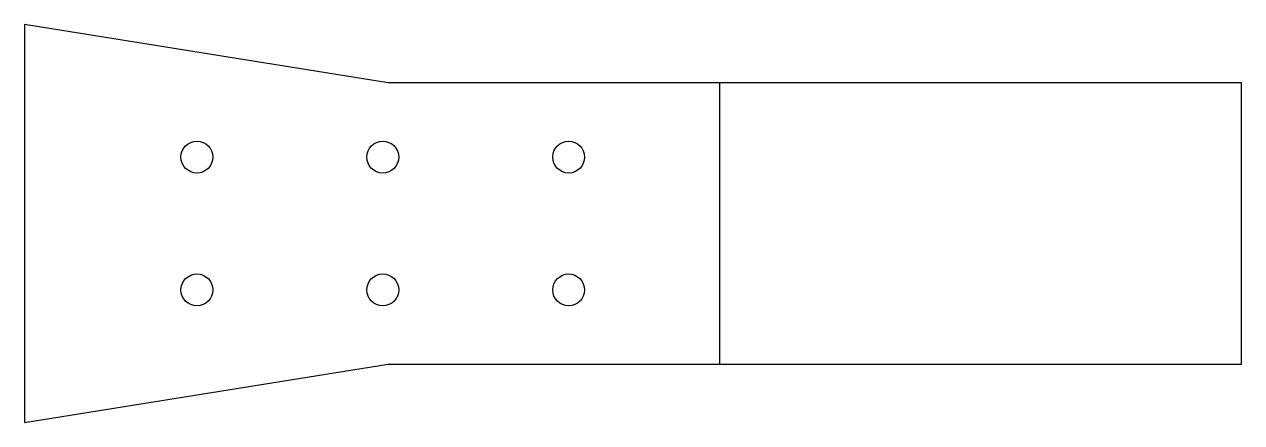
# Model space of a CAD drawing. Header units: millimetres. Extents: x 0 to 458, y 0 to 150.
import ezdxf

# ---------------------------------------------------------------- set-up
doc = ezdxf.new("R2010")
doc.units = ezdxf.units.MM
doc.layers.add('BEND', color=1, linetype='CONTINUOUS')
doc.layers.add('CUT', color=7, linetype='CONTINUOUS')

msp = doc.modelspace()

# ---------------------------------------------------------------- linework, layer by layer
at = {"layer": 'BEND'}
msp.add_line((262, 22), (262, 128), dxfattribs=at)
at = {"layer": 'CUT'}
for p, q in [((137, 128), (0, 150)), ((0, 150), (0, 0)), ((458.5, 128), (137, 128)), ((458.5, 22), (458.5, 128)), ((0, 0), (137, 22)), ((137, 22), (458.5, 22))]:
    msp.add_line(p, q, dxfattribs=at)
for centre in [(65, 100), (135, 100), (205, 100), (65, 50), (135, 50), (205, 50)]:
    msp.add_circle(centre, 6, dxfattribs=at)

doc.saveas('drawing.dxf')
